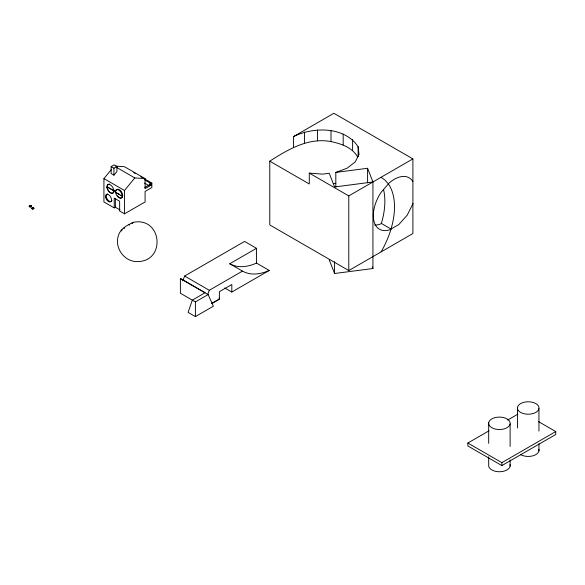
<?xml version="1.0" encoding="UTF-8"?>
<svg xmlns="http://www.w3.org/2000/svg" width="585" height="585" viewBox="0 0 585 585"><rect width="100%" height="100%" fill="white"/><g stroke="black" fill="none" stroke-linecap="round" stroke-linejoin="round"><path stroke-width="0.88" d="M114.046 191.383L114.316 190.235M391.014 229.049L381.383 223.441L379.936 224.267A29.667 17.126 -60 0 1 374.7 225.013M182.834 280.807L184.611 276.04L244.559 241.429L256.486 248.318L256.486 263.089L269.224 270.445L231.821 292.039L224.779 287.974M207.807 294.27L209.328 290.255M413.068 203.492L407.211 215.148L398.838 224.545L389.581 229.839A29.667 17.126 -60 0 1 373.881 220.859A29.667 17.126 -60 0 1 380.945 192.538L389.208 182.951A29.667 17.126 -60 0 1 412.9 181.562M120.013 209.913L115.362 207.229L114.221 207.887L103.925 201.949L103.925 178.608L111.362 169.526M113.943 175.171L116.898 171.559L116.898 166.498L114.097 164.882L111.143 166.586L111.143 173.555L113.943 175.171L113.943 168.202L116.898 166.498M114.221 207.887L114.221 198.103L119.64 201.233L119.64 211.017L124.51 213.832L124.51 190.491L134.799 177.913L145.087 178.608L145.087 188.641L151.047 185.196L151.047 183.551L144.502 179.778M133.519 222.366C127.15 224.976 119.918 229.049 118.177 236.347C114.718 248.157 124.159 261.276 136.495 261.583C166.272 262.438 162.374 216.669 133.395 222.278M113.768 192.224A4.914 2.837 60 0 1 110.002 192.282A4.914 2.837 60 0 1 107.157 187.017L107.384 186.886A4.914 2.837 60 0 1 109.68 184.099M122.733 195.792L122.097 196.158A4.812 2.779 60 0 0 118.887 190.169A4.812 2.779 60 0 0 115.303 191.814L115.34 192.341L119.42 194.271M120.568 198.183L120.868 198.008A4.812 2.779 60 0 0 121.548 191.917A4.812 2.779 60 0 0 116.101 190.534M151.047 183.551L151.859 183.09L151.859 187.514L145.087 191.427L145.087 201.949L124.51 213.832M144.714 187.566L149.935 184.553L151.047 185.196M293.553 147.449L293.553 136.568L333.889 113.278L412.9 158.893L412.9 233.539L348.784 270.555L269.773 224.94L269.773 161.175C287.995 149.497 308.375 137.292 330.986 141.57C341.106 143.742 352.155 147.31 357.574 156.868M269.224 270.445A63.524 36.679 -60 0 1 242.504 271.104L229.766 263.747L256.486 248.318M269.773 161.175L309.282 183.982L309.282 173.101L348.784 195.909L412.9 158.893M242.504 271.104L209.284 290.277L184.611 276.04M208.114 294.562L195.397 301.904L180.392 293.246L180.392 278.475L205.064 292.719L192.348 300.149L188.063 312.353L195.397 316.587L213.386 306.196L208.114 294.562L180.392 278.562M211.843 303.33L219.178 299.096A4.768 2.749 60 0 0 219.236 297.977M211.85 303.571L219.39 299.22L219.39 291.688L231.821 284.515L231.821 292.039M538.346 421.507L555.75 431.554L555.75 434.487L501.864 465.594L467.854 445.96L467.854 443.028L488.943 430.853M507.685 420.037L517.835 414.173M467.854 443.028L501.864 462.662L555.75 431.554M293.553 136.568C313.502 126.704 344.572 126.353 358.122 146.696L359.022 154.469L355.205 161.935L347.132 168.18L335.812 172.414L335.812 186.944M122.206 230.022L121.124 230.176L121.614 230.921M335.812 172.414L367.592 168.283L372.93 181.972L372.93 268.515L334.576 273.502L329.231 259.82M333.348 183.624L335.812 183.302M372.93 181.972L334.576 186.959L329.231 173.27L322.657 174.133L309.282 173.101M115.932 166.147L124.51 166.725L145.087 178.608M120.927 195.119L122.426 195.968A4.812 2.779 60 0 1 119.289 197.862A4.812 2.779 60 0 1 115.698 192.684L115.669 192.151M115.34 192.341L122.097 196.158M133.731 172.619L135.31 173.533M140.824 176.714L142.404 177.628M144.766 178.995L151.859 183.09M144.502 183.054L149.16 185.745M116.59 167.405L134.799 177.913M111.143 166.586L113.943 168.202M103.925 178.608L124.51 190.491M107.384 186.886L114.294 190.871M107.157 187.017L114.06 191.002M381.106 177.248L385.047 180.165L388.374 183.982A64.621 37.308 -60 0 1 381.113 251.879M131.969 222.79L132.459 223.536M129.109 224.435L129.607 225.181M123.954 227.887L124.444 228.633M372.301 266.906L372.93 268.515M115.969 191.975L116.005 192.509M538.946 408.644A10.771 6.216 0 0 1 521.908 413.032A10.771 6.216 0 0 1 523.853 402.319A10.771 6.216 0 0 1 538.946 408.644L538.946 431.108M538.946 443.693L538.946 450.881M517.528 407.35L517.528 428.015M510.113 423.957A10.771 6.216 0 0 1 493.075 428.337A10.771 6.216 0 0 1 495.02 417.631A10.771 6.216 0 0 1 510.113 423.957L510.113 446.421M510.113 459.898L510.113 466.186M501.864 462.662L501.864 465.594M488.687 422.655L488.687 443.328M488.687 456.805L488.687 464.892A10.771 6.216 0 0 0 499.685 471.751A10.771 6.216 0 0 0 510.032 464.563M367.592 168.283L367.592 182.856M358.122 146.696L358.122 156.67M352.616 139.588L352.616 150.469M348.784 195.909L348.784 270.555M343.183 134.016L343.183 144.904M334.576 261.663L334.576 273.502M330.986 130.682L330.986 141.57M317.553 130.002L317.553 140.883M304.536 132.042L304.536 142.923M195.397 301.904L195.397 316.587M149.935 182.908L149.935 184.553M115.362 198.33L115.362 207.229M120.035 197.869A4.812 2.779 60 0 1 117.475 195.836M112.027 200.626A4.249 2.457 60 0 1 107.421 199.397A4.249 2.457 60 0 1 107.421 193.884M256.486 263.089A63.524 36.679 -60 0 1 229.766 263.747M383.504 189.343A64.621 37.308 -60 0 1 381.383 223.441M538.873 449.258A10.771 6.216 0 0 1 533.045 455.795A10.771 6.216 0 0 1 520.489 454.552M105.541 196.852A4.249 2.457 60 0 0 110.353 201.927A4.249 2.457 60 0 0 109.666 195.573A4.249 2.457 60 0 0 105.541 196.852M106.879 187.178A4.914 2.837 60 0 0 112.32 193.299A4.914 2.837 60 0 0 111.837 186.081A4.914 2.837 60 0 0 106.879 187.178M29.608 206.776A1.002 0.578 0 0 0 31.246 206.432A1.002 0.578 0 0 0 29.908 205.788A1.002 0.578 0 0 0 29.608 206.776M29.608 206.542A1.002 0.578 0 0 0 31.246 206.198A1.002 0.578 0 0 0 29.908 205.554A1.002 0.578 0 0 0 29.608 206.542M29.63 206.498A0.936 0.541 0 0 0 31.166 206.212A0.936 0.541 0 0 0 29.967 205.584A0.936 0.541 0 0 0 29.63 206.498M29.63 206.644A0.936 0.541 0 0 0 31.166 206.359A0.936 0.541 0 0 0 29.967 205.73A0.936 0.541 0 0 0 29.63 206.644M32.277 208.867A1.002 0.578 0 0 0 33.85 208.443A1.002 0.578 0 0 0 32.424 207.865A1.002 0.578 0 0 0 32.277 208.867M32.372 208.574A0.951 0.548 0 0 0 33.806 208.099A0.951 0.548 0 0 0 32.372 207.624A0.951 0.548 0 0 0 32.372 208.574M32.372 208.779A0.951 0.548 0 0 0 33.806 208.304A0.951 0.548 0 0 0 32.372 207.829A0.951 0.548 0 0 0 32.372 208.779"/></g></svg>
